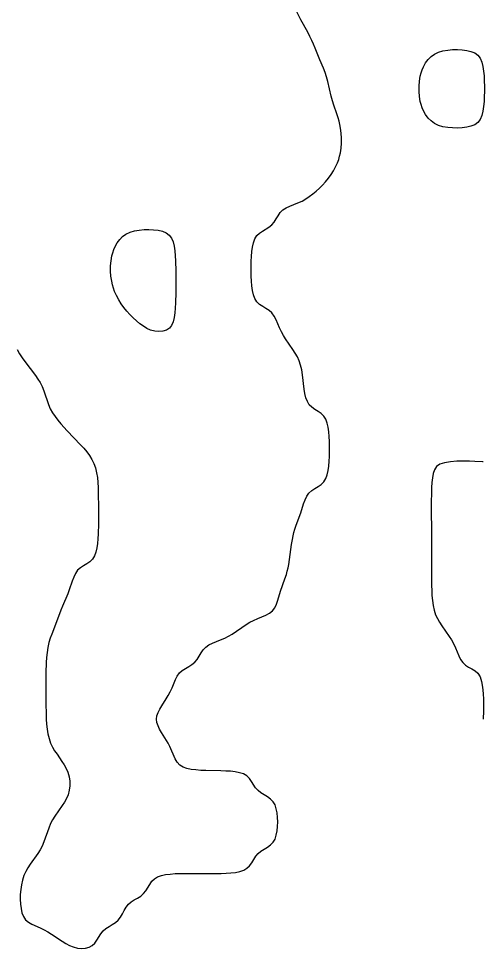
# Model space of a CAD drawing. Header units: metres. Extents: x 560466 to 562029, y 8123360 to 8125060.
# Drawn here: x 561790.4 to 562016.9, y 8123973.6 to 8124425.4 of the extents above; entities that cross this region are included whole.
import ezdxf

# ---------------------------------------------------------------- set-up
doc = ezdxf.new("R2010")
doc.units = ezdxf.units.M
doc.header["$MEASUREMENT"] = 0
doc.layers.add('Unknown_Line_Type', color=7, linetype='Continuous')

msp = doc.modelspace()

# ---------------------------------------------------------------- linework, layer by layer
at = {"layer": 'Unknown_Line_Type', "color": 18, "true_color": 0x000000}
for points in [[(561789.67, 8124264.59, 4095), (561790.86, 8124262.54, 4095), (561792.12, 8124260.55, 4095), (561793.36, 8124258.78, 4095), (561798.57, 8124251.95, 4095), (561799.78, 8124250.23, 4095), (561800.89, 8124248.47, 4095), (561801.85, 8124246.66, 4095), (561802.73, 8124244.52, 4095), (561804.9, 8124237.92, 4095), (561805.8, 8124235.79, 4095), (561806.86, 8124233.88, 4095), (561808.1, 8124232.03, 4095), (561809.47, 8124230.25, 4095), (561810.94, 8124228.5, 4095), (561814.07, 8124225.08, 4095), (561820.52, 8124218.31, 4095), (561822.05, 8124216.59, 4095), (561823.51, 8124214.83, 4095), (561824.86, 8124213.03, 4095), (561826.05, 8124211.16, 4095), (561827.04, 8124209.2, 4095), (561827.8, 8124207, 4095), (561828.32, 8124204.7, 4095), (561828.68, 8124202.33, 4095), (561828.91, 8124199.91, 4095), (561829.06, 8124197.45, 4095), (561829.15, 8124194.97, 4095), (561829.24, 8124187.43, 4095), (561829.19, 8124179.91, 4095), (561829.04, 8124175.01, 4095), (561828.91, 8124172.63, 4095), (561828.69, 8124170.32, 4095), (561828.38, 8124168.13, 4095), (561827.91, 8124166.09, 4095), (561827.24, 8124164.25, 4095), (561826.29, 8124162.69, 4095), (561825.01, 8124161.46, 4095), (561823.52, 8124160.45, 4095), (561821.94, 8124159.51, 4095), (561820.42, 8124158.51, 4095), (561819.08, 8124157.3, 4095), (561818.02, 8124155.78, 4095), (561817.18, 8124153.99, 4095), (561816.46, 8124152.03, 4095), (561815.05, 8124147.8, 4095), (561814.29, 8124145.85, 4095), (561811.75, 8124139.87, 4095), (561811, 8124138, 4095), (561808.87, 8124132.3, 4095), (561806.52, 8124126.3, 4095), (561805.77, 8124124.24, 4095), (561805.14, 8124122.16, 4095), (561804.62, 8124119.79, 4095), (561804.26, 8124117.38, 4095), (561804.01, 8124114.94, 4095), (561803.84, 8124112.47, 4095), (561803.66, 8124107.5, 4095), (561803.59, 8124099.98, 4095), (561803.63, 8124092.46, 4095), (561803.75, 8124087.47, 4095), (561803.86, 8124085, 4095), (561804.04, 8124082.56, 4095), (561804.29, 8124080.15, 4095), (561804.67, 8124077.78, 4095), (561805.21, 8124075.49, 4095), (561805.97, 8124073.29, 4095), (561806.86, 8124071.43, 4095), (561807.91, 8124069.64, 4095), (561809.07, 8124067.9, 4095), (561811.45, 8124064.46, 4095), (561812.56, 8124062.73, 4095), (561813.56, 8124060.97, 4095), (561814.36, 8124059.15, 4095), (561814.95, 8124057.01, 4095), (561815.25, 8124054.82, 4095), (561815.26, 8124052.6, 4095), (561814.99, 8124050.41, 4095), (561814.42, 8124048.27, 4095), (561813.64, 8124046.45, 4095), (561812.67, 8124044.68, 4095), (561811.56, 8124042.95, 4095), (561808, 8124037.79, 4095), (561806.9, 8124036.02, 4095), (561805.93, 8124034.2, 4095), (561805.02, 8124032.05, 4095), (561802.73, 8124025.42, 4095), (561801.82, 8124023.27, 4095), (561800.83, 8124021.43, 4095), (561799.72, 8124019.65, 4095), (561796.08, 8124014.43, 4095), (561794.92, 8124012.66, 4095), (561793.86, 8124010.86, 4095), (561792.98, 8124008.98, 4095), (561792.24, 8124006.76, 4095), (561791.73, 8124004.47, 4095), (561791.4, 8124002.13, 4095), (561791.23, 8123999.77, 4095), (561791.19, 8123997.43, 4095), (561791.3, 8123995.14, 4095), (561791.56, 8123992.94, 4095), (561792.01, 8123990.89, 4095), (561792.71, 8123989.04, 4095), (561793.74, 8123987.47, 4095), (561795.16, 8123986.26, 4095), (561796.89, 8123985.28, 4095), (561800.83, 8123983.59, 4095), (561802.88, 8123982.65, 4095), (561804.67, 8123981.66, 4095), (561806.43, 8123980.56, 4095), (561811.65, 8123977.05, 4095), (561813.38, 8123975.97, 4095), (561815.14, 8123975.02, 4095), (561816.92, 8123974.28, 4095), (561818.97, 8123973.76, 4095), (561820.99, 8123973.57, 4095), (561822.93, 8123973.69, 4095), (561824.71, 8123974.13, 4095), (561826.23, 8123974.93, 4095), (561827.45, 8123976.13, 4095), (561828.45, 8123977.58, 4095), (561830.32, 8123980.71, 4095), (561831.45, 8123982.12, 4095), (561832.82, 8123983.27, 4095), (561834.36, 8123984.26, 4095), (561835.96, 8123985.2, 4095), (561837.49, 8123986.19, 4095), (561838.85, 8123987.35, 4095), (561839.96, 8123988.77, 4095), (561840.88, 8123990.37, 4095), (561841.75, 8123992.01, 4095), (561842.68, 8123993.6, 4095), (561843.78, 8123995.02, 4095), (561845.13, 8123996.17, 4095), (561846.66, 8123997.15, 4095), (561848.25, 8123998.06, 4095), (561849.79, 8123999.03, 4095), (561851.15, 8124000.17, 4095), (561852.27, 8124001.56, 4095), (561854.14, 8124004.69, 4095), (561855.15, 8124006.18, 4095), (561856.4, 8124007.44, 4095), (561857.97, 8124008.37, 4095), (561859.83, 8124009.01, 4095), (561861.9, 8124009.44, 4095), (561864.12, 8124009.72, 4095), (561866.45, 8124009.89, 4095), (561868.86, 8124009.99, 4095), (561871.32, 8124010.03, 4095), (561886.41, 8124009.95, 4095), (561888.88, 8124009.99, 4095), (561891.3, 8124010.07, 4095), (561893.64, 8124010.24, 4095), (561895.88, 8124010.51, 4095), (561897.96, 8124010.94, 4095), (561899.85, 8124011.57, 4095), (561901.45, 8124012.48, 4095), (561902.72, 8124013.73, 4095), (561903.76, 8124015.21, 4095), (561905.71, 8124018.32, 4095), (561906.86, 8124019.71, 4095), (561908.25, 8124020.85, 4095), (561911.39, 8124022.8, 4095), (561912.89, 8124023.85, 4095), (561914.16, 8124025.12, 4095), (561915.09, 8124026.71, 4095), (561915.72, 8124028.57, 4095), (561916.13, 8124030.62, 4095), (561916.36, 8124032.78, 4095), (561916.43, 8124035, 4095), (561916.36, 8124037.21, 4095), (561916.13, 8124039.37, 4095), (561915.72, 8124041.42, 4095), (561915.08, 8124043.28, 4095), (561914.15, 8124044.87, 4095), (561912.88, 8124046.13, 4095), (561911.38, 8124047.18, 4095), (561908.23, 8124049.12, 4095), (561906.83, 8124050.26, 4095), (561905.67, 8124051.63, 4095), (561903.7, 8124054.73, 4095), (561902.65, 8124056.19, 4095), (561901.36, 8124057.43, 4095), (561899.75, 8124058.33, 4095), (561897.85, 8124058.94, 4095), (561895.75, 8124059.35, 4095), (561893.5, 8124059.61, 4095), (561891.15, 8124059.76, 4095), (561888.74, 8124059.85, 4095), (561881.36, 8124060, 4095), (561878.94, 8124060.09, 4095), (561876.59, 8124060.26, 4095), (561874.35, 8124060.55, 4095), (561872.26, 8124060.99, 4095), (561870.38, 8124061.67, 4095), (561868.79, 8124062.67, 4095), (561867.56, 8124064.05, 4095), (561866.58, 8124065.74, 4095), (561863.99, 8124071.6, 4095), (561863.05, 8124073.34, 4095), (561859.94, 8124078.41, 4095), (561858.99, 8124080.06, 4095), (561858.21, 8124081.69, 4095), (561857.67, 8124083.32, 4095), (561857.47, 8124084.94, 4095), (561857.69, 8124086.56, 4095), (561858.25, 8124088.18, 4095), (561859.05, 8124089.81, 4095), (561860.01, 8124091.45, 4095), (561862.13, 8124094.78, 4095), (561863.17, 8124096.49, 4095), (561864.11, 8124098.23, 4095), (561865.02, 8124100.24, 4095), (561866.63, 8124104.17, 4095), (561867.52, 8124105.93, 4095), (561868.62, 8124107.45, 4095), (561869.99, 8124108.66, 4095), (561871.54, 8124109.65, 4095), (561873.15, 8124110.57, 4095), (561874.71, 8124111.52, 4095), (561876.1, 8124112.64, 4095), (561877.24, 8124114.01, 4095), (561878.22, 8124115.55, 4095), (561879.15, 8124117.13, 4095), (561880.16, 8124118.65, 4095), (561881.38, 8124119.98, 4095), (561882.91, 8124121.04, 4095), (561884.69, 8124121.89, 4095), (561888.65, 8124123.43, 4095), (561890.69, 8124124.32, 4095), (561892.46, 8124125.26, 4095), (561894.21, 8124126.32, 4095), (561901.1, 8124130.97, 4095), (561902.85, 8124132.03, 4095), (561904.62, 8124132.98, 4095), (561906.65, 8124133.87, 4095), (561910.58, 8124135.46, 4095), (561912.33, 8124136.39, 4095), (561913.79, 8124137.55, 4095), (561914.92, 8124139.06, 4095), (561915.77, 8124140.84, 4095), (561916.48, 8124142.82, 4095), (561917.8, 8124147.1, 4095), (561919.93, 8124153.13, 4095), (561920.6, 8124155.2, 4095), (561921.05, 8124156.81, 4095), (561921.44, 8124158.45, 4095), (561921.78, 8124160.1, 4095), (561922.18, 8124162.54, 4095), (561923.14, 8124169.9, 4095), (561923.54, 8124172.33, 4095), (561923.89, 8124173.98, 4095), (561924.29, 8124175.61, 4095), (561924.75, 8124177.22, 4095), (561925.44, 8124179.28, 4095), (561927.64, 8124185.28, 4095), (561928.99, 8124189.53, 4095), (561929.69, 8124191.51, 4095), (561930.52, 8124193.3, 4095), (561931.58, 8124194.83, 4095), (561932.92, 8124196.05, 4095), (561934.45, 8124197.06, 4095), (561936.04, 8124198.01, 4095), (561937.54, 8124199.03, 4095), (561938.83, 8124200.28, 4095), (561939.79, 8124201.84, 4095), (561940.47, 8124203.69, 4095), (561940.94, 8124205.75, 4095), (561941.26, 8124207.95, 4095), (561941.47, 8124210.25, 4095), (561941.59, 8124212.63, 4095), (561941.65, 8124215.04, 4095), (561941.65, 8124217.46, 4095), (561941.59, 8124219.87, 4095), (561941.46, 8124222.25, 4095), (561941.25, 8124224.55, 4095), (561940.93, 8124226.76, 4095), (561940.45, 8124228.81, 4095), (561939.78, 8124230.66, 4095), (561938.82, 8124232.24, 4095), (561937.55, 8124233.48, 4095), (561936.06, 8124234.52, 4095), (561934.51, 8124235.48, 4095), (561933.03, 8124236.51, 4095), (561931.76, 8124237.76, 4095), (561930.82, 8124239.32, 4095), (561930.14, 8124241.16, 4095), (561929.65, 8124243.2, 4095), (561929.29, 8124245.38, 4095), (561928.43, 8124252.31, 4095), (561928.05, 8124254.64, 4095), (561927.53, 8124256.93, 4095), (561926.81, 8124259.14, 4095), (561925.95, 8124261.01, 4095), (561924.94, 8124262.81, 4095), (561923.81, 8124264.57, 4095), (561920.26, 8124269.71, 4095), (561919.16, 8124271.44, 4095), (561918.18, 8124273.18, 4095), (561917.24, 8124275.18, 4095), (561915.6, 8124279.07, 4095), (561914.69, 8124280.82, 4095), (561913.59, 8124282.32, 4095), (561912.22, 8124283.52, 4095), (561910.67, 8124284.52, 4095), (561909.08, 8124285.47, 4095), (561907.57, 8124286.5, 4095), (561906.29, 8124287.75, 4095), (561905.33, 8124289.32, 4095), (561904.65, 8124291.18, 4095), (561904.18, 8124293.24, 4095), (561903.86, 8124295.45, 4095), (561903.65, 8124297.77, 4095), (561903.53, 8124300.15, 4095), (561903.46, 8124302.58, 4095), (561903.46, 8124305.01, 4095), (561903.51, 8124307.44, 4095), (561903.62, 8124309.83, 4095), (561903.82, 8124312.15, 4095), (561904.13, 8124314.37, 4095), (561904.59, 8124316.45, 4095), (561905.25, 8124318.31, 4095), (561906.19, 8124319.89, 4095), (561907.47, 8124321.14, 4095), (561908.97, 8124322.15, 4095), (561912.12, 8124324.03, 4095), (561913.52, 8124325.14, 4095), (561914.67, 8124326.5, 4095), (561915.66, 8124328.01, 4095), (561916.62, 8124329.58, 4095), (561917.65, 8124331.08, 4095), (561918.9, 8124332.39, 4095), (561920.45, 8124333.43, 4095), (561922.25, 8124334.27, 4095), (561926.25, 8124335.81, 4095), (561928.28, 8124336.73, 4095), (561930.05, 8124337.72, 4095), (561931.76, 8124338.87, 4095), (561933.44, 8124340.14, 4095), (561935.07, 8124341.51, 4095), (561936.65, 8124342.97, 4095), (561938.18, 8124344.5, 4095), (561939.65, 8124346.1, 4095), (561941.03, 8124347.77, 4095), (561942.33, 8124349.55, 4095), (561943.52, 8124351.4, 4095), (561944.57, 8124353.32, 4095), (561945.47, 8124355.3, 4095), (561946.04, 8124356.86, 4095), (561946.5, 8124358.45, 4095), (561946.86, 8124360.07, 4095), (561947.21, 8124362.47, 4095), (561947.38, 8124364.89, 4095), (561947.38, 8124367.33, 4095), (561947.24, 8124369.77, 4095), (561946.94, 8124372.19, 4095), (561946.63, 8124373.83, 4095), (561946.25, 8124375.46, 4095), (561945.8, 8124377.07, 4095), (561945.11, 8124379.16, 4095), (561943.65, 8124383.29, 4095), (561942.98, 8124385.36, 4095), (561942.37, 8124387.7, 4095), (561940.79, 8124394.8, 4095), (561940.15, 8124397.12, 4095), (561939.44, 8124399.19, 4095), (561938.64, 8124401.23, 4095), (561936.93, 8124405.3, 4095), (561934.65, 8124410.97, 4095), (561933.86, 8124412.86, 4095), (561933.02, 8124414.72, 4095), (561932.03, 8124416.74, 4095), (561930.98, 8124418.73, 4095), (561927.69, 8124424.77, 4095), (561925.53, 8124428.92, 4095)], [(562013.72, 8124407.61, 4100), (562014.83, 8124406.09, 4100), (562015.6, 8124404.24, 4100), (562016.13, 8124402.14, 4100), (562016.49, 8124399.87, 4100), (562016.72, 8124397.48, 4100), (562016.85, 8124395.02, 4100), (562016.91, 8124392.51, 4100), (562016.91, 8124389.99, 4100), (562016.85, 8124387.48, 4100), (562016.72, 8124385.02, 4100), (562016.49, 8124382.63, 4100), (562016.13, 8124380.36, 4100), (562015.6, 8124378.26, 4100), (562014.83, 8124376.41, 4100), (562013.72, 8124374.89, 4100), (562012.21, 8124373.8, 4100), (562010.37, 8124373.05, 4100), (562008.3, 8124372.56, 4100), (562006.08, 8124372.28, 4100), (562003.76, 8124372.18, 4100), (562001.4, 8124372.23, 4100), (561999.05, 8124372.44, 4100), (561996.75, 8124372.85, 4100), (561994.57, 8124373.49, 4100), (561992.56, 8124374.44, 4100), (561990.95, 8124375.61, 4100), (561989.54, 8124377.05, 4100), (561988.3, 8124378.7, 4100), (561987.27, 8124380.51, 4100), (561986.63, 8124382, 4100), (561986.1, 8124383.55, 4100), (561985.69, 8124385.15, 4100), (561985.3, 8124387.56, 4100), (561985.11, 8124390.01, 4100), (561985.11, 8124392.49, 4100), (561985.3, 8124394.94, 4100), (561985.69, 8124397.35, 4100), (561986.1, 8124398.95, 4100), (561986.63, 8124400.5, 4100), (561987.27, 8124401.99, 4100), (561988.3, 8124403.8, 4100), (561989.54, 8124405.45, 4100), (561990.95, 8124406.89, 4100), (561992.56, 8124408.06, 4100), (561994.57, 8124409.01, 4100), (561996.75, 8124409.65, 4100), (561999.05, 8124410.06, 4100), (562001.4, 8124410.27, 4100), (562003.76, 8124410.32, 4100), (562006.08, 8124410.22, 4100), (562008.3, 8124409.94, 4100), (562010.37, 8124409.45, 4100), (562012.21, 8124408.7, 4100), (562013.72, 8124407.61, 4100)], [(561863.72, 8124274.87, 4095), (561862.28, 8124273.94, 4095), (561860.55, 8124273.42, 4095), (561858.63, 8124273.27, 4095), (561856.6, 8124273.47, 4095), (561854.56, 8124274.02, 4095), (561852.78, 8124274.83, 4095), (561851.05, 8124275.89, 4095), (561849.35, 8124277.12, 4095), (561847.7, 8124278.5, 4095), (561846.09, 8124279.99, 4095), (561844.54, 8124281.58, 4095), (561843.05, 8124283.24, 4095), (561841.64, 8124284.98, 4095), (561840.32, 8124286.83, 4095), (561839.11, 8124288.76, 4095), (561838.02, 8124290.75, 4095), (561837.1, 8124292.81, 4095), (561836.52, 8124294.42, 4095), (561836.04, 8124296.07, 4095), (561835.66, 8124297.74, 4095), (561835.3, 8124300.2, 4095), (561835.14, 8124302.68, 4095), (561835.15, 8124305.16, 4095), (561835.34, 8124307.61, 4095), (561835.73, 8124310.01, 4095), (561836.14, 8124311.6, 4095), (561836.66, 8124313.14, 4095), (561837.3, 8124314.62, 4095), (561838.33, 8124316.42, 4095), (561839.56, 8124318.05, 4095), (561840.97, 8124319.48, 4095), (561842.57, 8124320.64, 4095), (561844.57, 8124321.58, 4095), (561846.75, 8124322.22, 4095), (561849.04, 8124322.62, 4095), (561851.38, 8124322.83, 4095), (561853.73, 8124322.89, 4095), (561856.04, 8124322.78, 4095), (561858.26, 8124322.51, 4095), (561860.32, 8124322.03, 4095), (561862.14, 8124321.29, 4095), (561863.64, 8124320.21, 4095), (561864.73, 8124318.71, 4095), (561865.49, 8124316.87, 4095), (561866.01, 8124314.79, 4095), (561866.35, 8124312.53, 4095), (561866.57, 8124310.15, 4095), (561866.71, 8124307.69, 4095), (561866.84, 8124302.61, 4095), (561866.87, 8124297.44, 4095), (561866.83, 8124292.26, 4095), (561866.7, 8124287.18, 4095), (561866.56, 8124284.72, 4095), (561866.34, 8124282.35, 4095), (561866, 8124280.11, 4095), (561865.5, 8124278.06, 4095), (561864.77, 8124276.28, 4095), (561863.72, 8124274.87, 4095)], [(562016.34, 8124210, 4095), (562015.9, 8124209.97, 4095), (562012.33, 8124210.18, 4095), (562009.64, 8124210.3, 4095), (562006.61, 8124210.35, 4095), (562003.45, 8124210.29, 4095), (562000.36, 8124210.05, 4095), (561997.56, 8124209.58, 4095), (561995.25, 8124208.81, 4095), (561993.65, 8124207.68, 4095), (561992.69, 8124206.15, 4095), (561992.05, 8124204.28, 4095), (561991.64, 8124202.19, 4095), (561991.38, 8124199.94, 4095), (561991.23, 8124197.59, 4095), (561991.15, 8124195.17, 4095), (561991.09, 8124190.21, 4095), (561991.15, 8124172.56, 4095), (561991.13, 8124154.92, 4095), (561991.19, 8124149.93, 4095), (561991.27, 8124147.45, 4095), (561991.41, 8124145, 4095), (561991.63, 8124142.58, 4095), (561991.96, 8124140.2, 4095), (561992.46, 8124137.9, 4095), (561993.17, 8124135.68, 4095), (561994.03, 8124133.82, 4095), (561995.05, 8124132.02, 4095), (561996.18, 8124130.28, 4095), (561999.77, 8124125.16, 4095), (562000.88, 8124123.44, 4095), (562001.86, 8124121.69, 4095), (562002.8, 8124119.68, 4095), (562004.4, 8124115.75, 4095), (562005.27, 8124113.98, 4095), (562006.34, 8124112.46, 4095), (562007.69, 8124111.25, 4095), (562009.24, 8124110.27, 4095), (562010.85, 8124109.37, 4095), (562012.41, 8124108.41, 4095), (562013.75, 8124107.26, 4095), (562014.78, 8124105.58, 4095), (562015.51, 8124103.26, 4095), (562016.01, 8124100.5, 4095), (562016.3, 8124097.49, 4095), (562016.45, 8124094.44, 4095), (562016.49, 8124091.52, 4095), (562016.46, 8124088.93, 4095), (562016.34, 8124085, 4095)]]:
    msp.add_polyline3d(points, dxfattribs=at)

doc.saveas('drawing.dxf')
